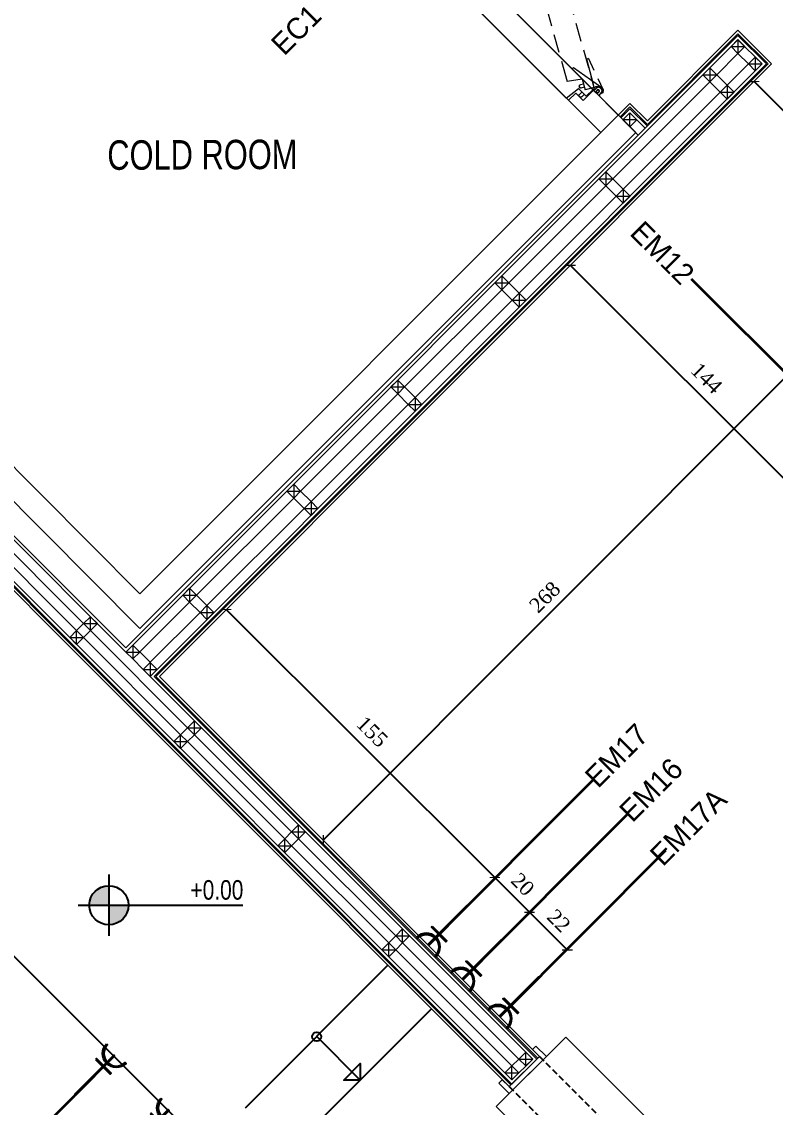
# Model space of a CAD drawing. Header units: millimetres. Extents: x 4459 to 18299, y -2909 to 3305.
# Drawn here: x 11244.9 to 11552.2, y 1532.2 to 1974.7 of the extents above; entities that cross this region are included whole.
import ezdxf
from ezdxf.enums import TextEntityAlignment as Align

# ---------------------------------------------------------------- set-up
doc = ezdxf.new("R2010")
doc.units = ezdxf.units.MM
doc.header["$LTSCALE"] = 5
doc.linetypes.add('DASHED', pattern=[0.75, 0.5, -0.25])
doc.layers.get('Defpoints').update_dxf_attribs({"lineweight": 9})
doc.layers.add('DY-49-Kot', color=7, linetype='Continuous')
doc.layers.add('ELEKTRİK', color=10, linetype='Continuous')
for name, color, linetype, lineweight in [('ELK', 1, 'Continuous', 35), ('no3_ahsap kesit on', 40, 'Continuous', 20), ('no3_alçıpan kesit', 210, 'Continuous', 20), ('no3_kutu profil gorunus', 8, 'Continuous', 18), ('no3_kutuprofil kesit', 74, 'Continuous', 18), ('no3_mermer gorunus on', 31, 'Continuous', 15), ('no3_paslanmaz gorunus on', 163, 'Continuous', 18), ('no3_paslanmaz kesit on', 153, 'Continuous', 20), ('no3_seramik ön', 123, 'Continuous', 18), ('no3_yazı tefriş', 152, 'Continuous', 15), ('no3_ölçü tefriş', 252, 'Continuous', 0)]:
    doc.layers.add(name, color=color, linetype=linetype, lineweight=lineweight)
doc.styles.add('M_1.1', font='stylu.ttf', dxfattribs={"width": 0.8, "height": 5})
doc.styles.add('ROMANSTW', font='georgia.ttf')
doc.styles.get("Standard").update_dxf_attribs({"font": 'arial.ttf'})
doc.styles.add('TAKSİM', font='GOTHIC.TTF', dxfattribs={"height": 20})
doc.dimstyles.new('M2', dxfattribs={"dimtxt": 6, "dimasz": 3, "dimexe": 1, "dimexo": 4, "dimgap": 3, "dimtad": 1, "dimdec": 0, "dimzin": 12, "dimdsep": 46, "dimtxsty": 'ROMANSTW', "dimblk": 'ARCHTICK', "dimcen": 0.09, "dimse1": 1, "dimse2": 1, "dimclrd": 251, "dimclre": 251, "dimclrt": 1, "dimadec": 0, "dimazin": 0, "dimtfac": 1, "dimtdec": 0, "dimtix": 1, "dimtmove": 0, "dimatfit": 3, "dimldrblk": 'ARCHTICK', "dimfxl": 1, "dimtolj": 1, "dimtzin": 0, "dimarcsym": 0})

# ---------------------------------------------------------------- blocks, each defined once
blk = doc.blocks.new('KAP SOGUK')
at = {"layer": 'no3_paslanmaz gorunus on', "lineweight": 9}
for points in [[(17409.2002608376, -6770.747422983819), (17410.55920943811, -6770.747422983819), (17410.55920943811, -6769.796089840956), (17404.78360876347, -6769.796089840955), (17404.78360876347, -6770.747422983821)], [(17319.3700257289, -6782.910496815879), (17305.03263413604, -6782.910496815881), (17305.03263413604, -6772.853862437105), (17323.65092118801, -6772.853862437107)], [(17324.94212972603, -6772.853862437107), (17324.19450062821, -6779.105302489455), (17319.70983200154, -6779.105302489454)], [(17323.65092118801, -6776.998793913655), (17323.65092118801, -6772.853862437107)], [(17402.47325789759, -6772.853862437107), (17324.94212972603, -6772.853862437107)], [(17402.47325789759, -6772.853862437107), (17403.22061050536, -6779.105302489454), (17411.64636831851, -6779.105302489455), (17411.6463683185, -6782.910496815879)], [(17411.91815803861, -6782.910496815881), (17422.38261524255, -6782.910496815881), (17422.38261524255, -6772.853862437105), (17403.76418994556, -6772.853862437109), (17403.76418994556, -6776.998793913657)], [(17406.21057391651, -6770.747422983821), (17404.78360876347, -6770.747422983821)], [(17406.55010369909, -6771.291002424019), (17406.55010369909, -6771.155107563965), (17406.55010369909, -6771.087160133942), (17406.48236363661, -6771.019212703919), (17406.48236363661, -6770.951265273896), (17406.41434708408, -6770.883317843867), (17406.34633053153, -6770.815370413842), (17406.278313979, -6770.815370413842), (17406.21057391651, -6770.747422983821)], [(17408.79243801244, -6771.291002424019), (17408.79243801243, -6772.78591500708), (17406.5501036991, -6772.78591500708), (17406.55010369909, -6771.291002424019)], [(17407.3654728594, -6772.78591500708), (17407.3654728594, -6782.366917375681), (17408.04508540467, -6782.095058533065)], [(17408.04508540467, -6772.785915007082), (17408.04508540467, -6782.366917375679)], [(17409.2002608376, -6770.747422983819), (17409.13224428507, -6770.815370413844), (17409.06422773253, -6770.815370413842), (17408.99648767005, -6770.815370413844), (17408.92847111751, -6770.883317843867), (17408.92847111751, -6770.951265273892), (17408.86045456497, -6771.019212703919), (17408.86045456497, -6771.087160133942), (17408.79243801243, -6771.223054993996), (17408.79243801244, -6771.291002424019)], [(17323.65092118801, -6776.998793913655), (17319.3700257289, -6776.998793913655)], [(17319.3700257289, -6782.910496815879), (17319.3700257289, -6776.998793913655)], [(17319.70983200154, -6779.105302489454), (17319.70983200154, -6782.910496815877), (17411.6463683185, -6782.910496815879)], [(17320.86500743448, -6777.678337336416), (17320.86500743448, -6777.610389906393), (17320.93302398701, -6777.474495046341), (17320.93302398701, -6777.406547616318), (17321.0007640495, -6777.338600186293), (17321.06878060204, -6777.270652756266), (17321.13679715457, -6777.202705326245), (17321.20481370711, -6777.134757896216), (17321.27283025965, -6777.134757896216), (17321.34057032214, -6777.134757896221)], [(17320.86500743448, -6777.678337336416), (17320.86500743447, -6779.03735505943)], [(17321.74839314731, -6777.134757896218), (17321.34057032214, -6777.134757896221)], [(17321.74839314731, -6777.134757896218), (17321.81640969985, -6777.134757896218), (17321.88414976233, -6777.134757896221), (17321.95216631488, -6777.202705326243), (17322.02018286741, -6777.27065275627), (17322.08819941995, -6777.338600186295), (17322.15593948243, -6777.406547616318), (17322.15593948243, -6777.474495046341), (17322.22395603497, -6777.610389906393), (17322.22395603497, -6777.678337336418)], [(17322.22395603497, -6779.03735505943), (17322.22395603497, -6777.678337336418)], [(17325.75749888633, -6782.910496815881), (17329.49453841519, -6777.882179626495)], [(17336.96917045301, -6782.095058533068), (17329.49453841519, -6777.882179626495)], [(17403.76418994556, -6776.998793913657), (17411.9181580386, -6776.998793913657)], [(17405.66671798626, -6777.13475789622), (17405.59897792377, -6777.134757896221), (17405.53096137123, -6777.134757896221), (17405.46294481869, -6777.202705326243), (17405.39492826616, -6777.270652756266), (17405.32718820367, -6777.338600186293), (17405.25917165113, -6777.406547616316), (17405.25917165113, -6777.474495046345), (17405.25917165113, -6777.610389906396), (17405.25917165113, -6777.67833733642)], [(17405.25917165113, -6779.037355059427), (17405.25917165113, -6777.67833733642)], [(17405.66671798626, -6777.13475789622), (17406.07454081143, -6777.134757896216)], [(17406.55010369909, -6777.678337336416), (17406.55010369909, -6777.610389906393), (17406.5501036991, -6777.474495046343), (17406.48236363661, -6777.406547616316), (17406.41434708408, -6777.338600186295), (17406.41434708407, -6777.270652756268), (17406.34633053153, -6777.202705326243), (17406.27831397899, -6777.134757896221), (17406.21057391651, -6777.134757896216), (17406.07454081143, -6777.134757896216)], [(17406.55010369909, -6777.678337336416), (17406.5501036991, -6779.037355059432)], [(17407.36547285939, -6777.202705326245), (17408.04508540467, -6776.862899053605)], [(17407.36547285939, -6779.988619079779), (17408.04508540467, -6777.202705326239)], [(17411.91815803861, -6782.910496815881), (17411.9181580386, -6776.998793913657)], [(17315.8367593676, -6783.657918546152), (17315.8367593676, -6783.657918546152)], [(17315.90449943009, -6783.114339105952), (17315.90449943009, -6783.114339105952)], [(17315.90449943009, -6783.114339105952), (17315.90449943009, -6783.114339105952)], [(17316.58411197536, -6785.152831129215), (17316.31232225526, -6782.910496815879), (17319.30200917636, -6782.910496815879)], [(17319.30200917636, -6782.910496815879), (17319.03021945626, -6785.152831129217), (17317.80730396084, -6785.628532261906), (17316.58411197536, -6785.152831129215)], [(17318.35088340104, -6783.86182995874), (17318.35088340104, -6783.725865976179), (17318.35088340104, -6783.589971116129), (17318.2828668485, -6783.454076256081), (17318.21485029596, -6783.318181396029), (17318.14711023348, -6783.250233966002), (17318.0110771284, -6783.182286535979), (17317.94306057586, -6783.114339105952), (17317.80730396084, -6783.114339105956), (17317.67127085576, -6783.114339105956), (17317.60325430322, -6783.182286535979), (17317.4674976882, -6783.250233966002), (17317.39948113567, -6783.318181396031), (17317.33146458312, -6783.454076256083), (17317.26372452064, -6783.589971116129), (17317.26372452064, -6783.725865976179), (17317.26372452064, -6783.86182995874), (17317.26372452064, -6783.997724818792), (17317.26372452064, -6784.133619678838), (17317.33146458312, -6784.269514538895), (17317.39948113566, -6784.405409398943), (17317.46749768821, -6784.473356828968), (17317.60325430322, -6784.541304258992), (17317.67127085576, -6784.609251689015), (17317.80730396084, -6784.609251689015), (17317.94306057586, -6784.609251689017), (17318.0110771284, -6784.541304258993), (17318.14711023347, -6784.473356828967), (17318.21485029596, -6784.405409398947), (17318.2828668485, -6784.26951453889), (17318.35088340104, -6784.133619678838), (17318.35088340104, -6783.997724818792), (17318.35088340104, -6783.86182995874)], [(17318.35088340104, -6783.86182995874), (17318.35088340104, -6783.725865976179), (17318.35088340104, -6783.589971116129), (17318.2828668485, -6783.454076256081), (17318.21485029596, -6783.318181396029), (17318.14711023348, -6783.250233966002), (17318.0110771284, -6783.182286535979), (17317.94306057586, -6783.114339105952), (17317.80730396084, -6783.114339105956), (17317.67127085576, -6783.114339105956), (17317.60325430322, -6783.182286535979), (17317.4674976882, -6783.250233966002), (17317.39948113567, -6783.318181396031), (17317.33146458312, -6783.454076256083), (17317.26372452064, -6783.589971116129), (17317.26372452064, -6783.725865976179), (17317.26372452064, -6783.86182995874), (17317.26372452064, -6783.997724818792), (17317.26372452064, -6784.133619678838), (17317.33146458312, -6784.269514538895), (17317.39948113566, -6784.405409398943), (17317.46749768821, -6784.473356828968), (17317.60325430322, -6784.541304258992), (17317.67127085576, -6784.609251689015), (17317.80730396084, -6784.609251689015), (17317.94306057586, -6784.609251689017), (17318.0110771284, -6784.541304258993), (17318.14711023347, -6784.473356828967), (17318.21485029596, -6784.405409398947), (17318.2828668485, -6784.26951453889), (17318.35088340104, -6784.133619678838), (17318.35088340104, -6783.997724818792), (17318.35088340104, -6783.86182995874)], [(17317.80730396084, -6784.473356828967), (17318.21485029597, -6784.20156710887), (17318.21485029596, -6783.589971116133), (17317.80730396084, -6783.250233966002), (17317.39948113566, -6783.589971116131), (17317.39948113566, -6784.201567108867)], [(17317.80730396084, -6783.250233966002), (17317.39948113566, -6783.589971116131)], [(17317.39948113566, -6783.589971116131), (17317.39948113566, -6784.201567108867)], [(17318.21485029596, -6783.589971116133), (17317.80730396084, -6783.250233966002)], [(17331.66913266604, -6783.657918546152), (17317.80730396084, -6786.172111702102)], [(17318.21485029597, -6784.20156710887), (17318.21485029596, -6783.589971116133)], [(17319.70983200154, -6784.677199119042), (17319.70983200154, -6782.910496815877)], [(17319.91360516911, -6783.929777388768), (17321.81640969985, -6780.668162502545)], [(17321.0007640495, -6782.910496815879), (17331.66913266604, -6782.910496815879), (17331.66913266604, -6783.657918546152)], [(17325.75749888633, -6782.910496815881), (17321.81640969985, -6780.668162502545)], [(17323.58290463547, -6780.056566509806), (17322.90356858025, -6781.279689372766)], [(17323.58290463547, -6780.056566509806), (17323.58290463547, -6779.988619079781), (17323.65092118801, -6779.920671649754), (17323.78695429309, -6779.852724219727), (17323.85469435557, -6779.784776789698), (17323.92271090811, -6779.784776789702), (17323.99072746066, -6779.716829359681), (17324.12648407567, -6779.716829359681), (17324.19450062821, -6779.716829359681), (17324.26251718075, -6779.784776789704)], [(17323.99072746065, -6781.891216242992), (17324.67034000593, -6780.736109932566)], [(17324.60232345339, -6779.988619079781), (17324.26251718075, -6779.784776789704)], [(17324.60232345339, -6779.988619079781), (17324.67034000593, -6780.056566509804), (17324.73808006841, -6780.124513939829), (17324.73808006841, -6780.192461369857), (17324.80609662095, -6780.260408799881), (17324.80609662095, -6780.328356229909), (17324.80609662095, -6780.46432021247), (17324.80609662095, -6780.532267642493), (17324.73808006841, -6780.668162502541), (17324.67034000593, -6780.736109932566)], [(17385.34967606115, -6783.182286535979), (17387.59201037449, -6783.182286535979)], [(17385.34967606115, -6783.182286535979), (17385.96127205389, -6786.919533432378)], [(17387.59201037449, -6783.182286535979), (17388.0678497522, -6785.900321982002), (17388.13558981469, -6786.104164272077), (17388.20360636722, -6786.240059132126), (17388.27162291975, -6786.375953992181), (17388.40737953478, -6786.511848852228), (17388.54341263986, -6786.579796282251), (17388.67916925489, -6786.647743712278), (17388.81520235996, -6786.715691142303)], [(17406.34633053153, -6783.182286535975), (17401.52185563222, -6783.182286535981), (17400.57045336685, -6786.104164272081), (17400.50271330436, -6786.240059132127), (17400.43469675182, -6786.375953992178), (17400.29866364675, -6786.511848852228), (17400.16290703172, -6786.579796282254), (17400.02687392665, -6786.647743712278), (17399.89111731162, -6786.715691142303)], [(17405.93850770636, -6783.861829958743), (17405.93850770636, -6783.386128826056)], [(17406.34633053153, -6783.386128826054), (17405.93850770636, -6783.386128826056)], [(17406.34633053153, -6783.182286535975), (17406.34633053153, -6783.589971116124), (17411.64636831851, -6783.589971116129)], [(17406.34633053153, -6783.386128826054), (17409.33601745263, -6783.386128826054), (17409.33601745263, -6783.589971116129)], [(17411.64636831851, -6783.589971116129), (17410.89901571075, -6786.579796282254), (17406.34633053153, -6787.667024285165)], [(17407.09368313929, -6782.502812235729), (17407.22971624437, -6782.366917375681), (17408.18111850975, -6782.366917375679), (17408.31687512477, -6782.502812235729)], [(17407.0936831393, -6783.386128826056), (17407.09368313929, -6782.502812235729)], [(17407.36547285939, -6780.260408799882), (17408.04508540467, -6779.988619079782)], [(17407.36547285939, -6780.60021507252), (17408.04508540468, -6780.260408799879)], [(17407.3654728594, -6780.872004792616), (17408.04508540468, -6780.60021507252)], [(17407.3654728594, -6781.211741942741), (17408.04508540467, -6780.87200479262)], [(17407.36547285939, -6781.483531662843), (17408.04508540467, -6781.211741942743)], [(17407.3654728594, -6781.755321382945), (17408.04508540468, -6781.48353166284)], [(17407.36547285939, -6782.09505853307), (17408.04508540468, -6781.755321382943)], [(17408.31687512477, -6783.386128826054), (17408.31687512477, -6782.502812235729)], [(17408.72469794995, -6783.114339105952), (17408.72469794994, -6783.046391675931), (17408.79243801244, -6782.978444245902), (17408.79243801243, -6782.910496815879), (17408.86045456497, -6782.910496815879), (17408.99648767004, -6782.910496815879), (17409.06422773253, -6782.910496815881), (17409.06422773253, -6782.978444245906), (17409.13224428507, -6783.046391675929), (17409.13224428507, -6783.114339105952)], [(17408.72469794994, -6783.386128826054), (17408.72469794995, -6783.114339105952)], [(17409.13224428507, -6783.386128826056), (17409.13224428507, -6783.114339105952)], [(17409.33601745263, -6783.589971116129), (17409.33601745263, -6783.86182995874)], [(17410.49119288557, -6787.734971715188), (17410.62722599065, -6782.638707095779)], [(17315.8367593676, -6784.13361967884), (17315.8367593676, -6784.13361967884)], [(17315.8367593676, -6785.016936269169), (17315.8367593676, -6785.016936269169)], [(17315.8367593676, -6785.016936269169), (17315.8367593676, -6785.016936269169)], [(17315.90449943009, -6784.813093979094), (17316.1085490877, -6784.337461968917)], [(17316.6521285279, -6785.832374551977), (17315.90449943009, -6784.813093979094)], [(17315.97251598263, -6784.677199119044), (17315.97251598263, -6784.677199119044)], [(17315.97251598263, -6784.677199119044), (17315.97251598263, -6784.677199119044)], [(17316.923918248, -6785.424620849315), (17316.1085490877, -6784.337461968917)], [(17316.58411197536, -6785.628532261902), (17316.58411197536, -6785.152831129215)], [(17316.58411197536, -6785.492568279342), (17316.58411197536, -6785.492568279342)], [(17317.80730396084, -6786.172111702102), (17317.80730396084, -6786.172111702102), (17316.58411197536, -6785.628532261902)], [(17316.6521285279, -6785.832374551977), (17316.6521285279, -6785.832374551977)], [(17316.6521285279, -6785.832374551977), (17316.6521285279, -6785.832374551977)], [(17321.54461997975, -6787.599076855144), (17316.6521285279, -6785.832374551977)], [(17316.6521285279, -6785.832374551977), (17316.6521285279, -6785.832374551977)], [(17316.6521285279, -6785.832374551977), (17316.6521285279, -6785.832374551977)], [(17318.21485029596, -6785.560584831879), (17316.923918248, -6785.424620849315)], [(17317.39948113566, -6784.201567108867), (17317.80730396084, -6784.473356828967)], [(17317.39948113566, -6784.201567108867), (17317.80730396084, -6784.473356828967)], [(17317.80730396084, -6784.473356828967), (17318.21485029597, -6784.20156710887)], [(17317.80730396084, -6786.172111702102), (17317.80730396084, -6786.172111702102)], [(17318.21485029596, -6785.560584831879), (17318.48664001606, -6785.696479691931), (17318.55465656861, -6785.764427121952), (17318.69068967368, -6785.764427121952), (17318.75842973616, -6785.696479691935), (17318.8264462887, -6785.696479691935), (17318.89446284124, -6785.628532261904), (17318.96247939378, -6785.560584831879), (17319.03021945626, -6785.492568279346)], [(17319.03021945626, -6785.492568279346), (17319.91360516911, -6783.929777388768)], [(17319.03021945626, -6785.152831129217), (17319.30200917636, -6785.15283112922)], [(17319.91360516911, -6783.929777388768), (17323.85469435557, -6786.172111702102)], [(17321.06878060204, -6784.609251689017), (17330.31018406554, -6789.97730602853)], [(17327.18446403936, -6788.006761435292), (17333.70769381181, -6791.676060901664)], [(17346.8218934192, -6787.599076855142), (17340.29866364675, -6783.929777388767)], [(17385.96127205389, -6786.919533432378), (17386.02928860642, -6787.055428292429), (17386.09730515897, -6787.259339705017), (17386.16504522145, -6787.395234565065), (17386.30107832652, -6787.531129425115), (17386.43683494155, -6787.599076855144), (17386.57286804662, -6787.667024285167), (17386.70862466165, -6787.667024285169)], [(17386.70862466165, -6787.667024285169), (17406.34633053153, -6787.667024285165)], [(17388.81520235996, -6786.715691142303), (17399.89111731162, -6786.715691142303)], [(17405.93850770636, -6783.861829958743), (17406.8218934192, -6783.861829958743)], [(17406.5501036991, -6786.375953992178), (17406.55010369909, -6785.900321982001), (17407.16169969183, -6785.900321982001)], [(17406.5501036991, -6786.375953992178), (17408.79243801243, -6786.375953992178)], [(17407.16169969183, -6784.40540939894), (17407.16169969183, -6784.269514538893), (17407.16169969183, -6784.201567108867), (17407.09368313929, -6784.13361967884), (17407.02594307681, -6783.997724818793), (17406.95792652427, -6783.929777388768), (17406.88990997174, -6783.861829958743), (17406.8218934192, -6783.861829958743)], [(17407.16169969183, -6785.900321982001), (17407.16169969183, -6784.40540939894)], [(17408.24885857223, -6784.40540939894), (17408.24885857223, -6784.269514538892), (17408.24885857223, -6784.201567108867), (17408.24885857223, -6784.133619678843), (17408.31687512477, -6783.997724818792), (17408.38489167731, -6783.997724818792), (17408.45290822985, -6783.929777388768), (17408.52064829233, -6783.86182995874), (17408.58866484487, -6783.861829958742), (17409.33601745263, -6783.86182995874)], [(17408.24885857223, -6785.900321981999), (17408.24885857223, -6784.40540939894)], [(17408.24885857223, -6785.900321981999), (17408.79243801243, -6785.900321982006)], [(17408.79243801243, -6786.375953992178), (17408.79243801243, -6785.900321982006)], [(17411.03477232577, -6785.084883699192), (17411.03477232577, -6785.016936269167), (17411.03477232577, -6784.881041409113), (17410.96703226328, -6784.813093979094), (17410.89901571074, -6784.745146549069), (17410.89901571075, -6784.67719911904), (17410.83099915821, -6784.609251689015), (17410.76298260567, -6784.609251689013), (17410.62722599064, -6784.609251689015), (17410.55920943811, -6784.609251689015), (17410.49119288557, -6784.609251689015), (17410.42345282309, -6784.677199119044), (17410.42345282308, -6784.745146549069), (17410.35543627054, -6784.81309397909), (17410.28741971801, -6784.881041409117), (17410.28741971801, -6785.01693626917), (17410.28741971801, -6785.08488369919), (17410.287419718, -6785.220778559245), (17410.28741971801, -6785.288725989267), (17410.35543627055, -6785.35667341929), (17410.42345282308, -6785.42462084932), (17410.42345282308, -6785.492568279342), (17410.49119288557, -6785.560584831883), (17410.55920943811, -6785.560584831883), (17410.62722599065, -6785.628532261902), (17410.76298260567, -6785.560584831883), (17410.83099915821, -6785.560584831883), (17410.89901571074, -6785.492568279342), (17410.89901571074, -6785.424620849319), (17410.96703226328, -6785.356673419288), (17411.03477232577, -6785.288725989267), (17411.03477232577, -6785.22077855924), (17411.03477232577, -6785.084883699192)], [(17329.90236124037, -6790.656849451292), (17325.07788634105, -6788.890078025615)], [(17329.90236124037, -6790.656849451292), (17330.31018406554, -6789.97730602853)], [(17356.67461638538, -6793.103026054703), (17350.08364655044, -6789.433726588328)], [(17409.33601745263, -6798.946712404388), (17409.40403400517, -6798.471080394213), (17410.08364655045, -6793.23892091475), (17410.21940316547, -6791.540166041616)], [(17336.96917045301, -6793.510710634851), (17343.56041677799, -6797.180010101227)], [(17366.52761584161, -6798.539027824238), (17359.93636951663, -6794.937675787887)], [(17346.82189341919, -6799.014659834416), (17353.34512319164, -6802.684028423299)], [(17376.31232225526, -6804.042977023802), (17369.78909248282, -6800.373677557427)], [(17356.6068763229, -6804.518678156488), (17363.19784615783, -6808.187977622862)], [(17386.16504522145, -6809.546995345874), (17379.57407538652, -6805.877626756988)], [(17406.95792652428, -6809.954679926024), (17407.29773279691, -6808.935399353137), (17408.45290822984, -6803.703239873674), (17408.65668139741, -6802.6840284233)], [(17366.45959928908, -6810.022627356047), (17372.98282906153, -6813.691926822423)], [(17396.96917045301, -6815.594523985634), (17389.4267983527, -6811.381645079064)], [(17403.42438367292, -6820.62284117502), (17404.10399621819, -6819.059981161936), (17405.80275109133, -6814.031663972546), (17405.93850770636, -6813.556031962373)], [(17376.99193480054, -6815.934261135759), (17375.63298620004, -6819.467665742082)], [(17376.24430570273, -6815.594523985634), (17382.83555202771, -6819.263823452007)], [(17376.99193480054, -6815.934261135759), (17378.89446284124, -6817.021489138671)], [(17378.89446284124, -6817.021489138671), (17377.94306057587, -6819.603629724648)], [(17394.52306297211, -6821.302384597784), (17396.96917045301, -6815.594523985634)], [(17375.63298620004, -6819.467665742082), (17375.5649696475, -6819.671577154671), (17375.5649696475, -6819.807472014721), (17375.5649696475, -6820.011314304797), (17375.63298620005, -6820.147209164848), (17375.70072626253, -6820.283104024897), (17375.76874281506, -6820.418998884947), (17375.90477592014, -6820.48694631497)], [(17375.90477592014, -6820.48694631497), (17382.76753547517, -6824.495982931472)], [(17377.94306057587, -6819.603629724648), (17377.87532051337, -6819.807472014721), (17377.87532051337, -6820.011314304797), (17377.87532051337, -6820.147209164843), (17377.94306057586, -6820.35105145492), (17377.94306057586, -6820.486946314972), (17378.07909368094, -6820.62284117502), (17378.21485029596, -6820.690788605049)], [(17378.21485029596, -6820.690788605049), (17387.7960600321, -6826.19473780461)], [(17386.09730515897, -6821.098473185197), (17392.62053493141, -6824.767841774084)], [(17394.52306297211, -6821.302384597784), (17401.79364535232, -6825.515263504356)], [(17396.22181784525, -6822.321596048158), (17396.90115390047, -6821.098473185193)], [(17397.58076644574, -6820.826683465099), (17397.51274989321, -6820.758736035072), (17397.44473334068, -6820.75873603507), (17397.37699327818, -6820.758736035074), (17397.24096017311, -6820.826683465097), (17397.17294362057, -6820.826683465097), (17397.10520355809, -6820.89463089512), (17397.03718700555, -6820.962578325145), (17396.96917045301, -6821.03052575517), (17396.90115390047, -6821.098473185193)], [(17398.05632933341, -6821.778016607957), (17397.37699327818, -6822.933192040895)], [(17397.58076644574, -6820.826683465099), (17397.98858927092, -6821.030525755168)], [(17398.05632933341, -6821.778016607957), (17398.12434588595, -6821.710069177931), (17398.12434588594, -6821.574174317882), (17398.12434588594, -6821.506226887859), (17398.12434588595, -6821.370332027809), (17398.12434588594, -6821.302384597784), (17398.12434588594, -6821.234437167761), (17398.05632933341, -6821.16642061522), (17398.05632933341, -6821.098473185195), (17397.98858927092, -6821.030525755168)], [(17386.02928860643, -6826.330701787172), (17392.89232465151, -6830.339738403669)], [(17387.7960600321, -6826.19473780461), (17387.93181664712, -6826.262685234633), (17388.0678497522, -6826.33070178717), (17388.20360636722, -6826.262685234635), (17388.40737953479, -6826.262685234635), (17388.54341263986, -6826.126790374585), (17388.67916925488, -6826.058842944562)], [(17390.92178005827, -6824.020350921297), (17388.67916925488, -6826.058842944562)], [(17390.92178005827, -6824.020350921297), (17395.13465896485, -6826.46659664722)], [(17394.45504641957, -6826.806333797344), (17394.72683613967, -6826.398649217201)], [(17394.45504641957, -6826.806333797344), (17395.13465896485, -6827.28196580752)], [(17394.52306297211, -6829.184562970733), (17395.27041557987, -6827.893492677744)], [(17395.06664241231, -6826.60249150727), (17394.72683613967, -6826.398649217201)], [(17394.93060930723, -6826.806333797344), (17395.13465896485, -6826.46659664722)], [(17394.93060930723, -6826.806333797344), (17399.48329448644, -6829.388405260805)], [(17395.06664241231, -6826.60249150727), (17397.64878299829, -6828.097404090335)], [(17395.27041557987, -6827.893492677744), (17395.27041557987, -6827.757597817694), (17395.33843213241, -6827.689650387672), (17395.33843213241, -6827.621702957644), (17395.33843213241, -6827.485808097594), (17395.33843213242, -6827.417860667572), (17395.27041557987, -6827.349913237545), (17395.20239902733, -6827.281965807522), (17395.13465896485, -6827.28196580752)], [(17395.67823840505, -6826.942228657395), (17396.08578474017, -6826.262685234635)], [(17395.88201157262, -6826.602491507268), (17399.89111731162, -6828.776878390585)], [(17396.28983439779, -6826.126790374583), (17396.08578474017, -6826.262685234635)], [(17396.28983439779, -6826.126790374583), (17397.10520355809, -6826.670438937294)], [(17396.42559101282, -6826.262685234635), (17397.17294362057, -6826.330701787174)], [(17396.69738073291, -6827.553755527619), (17397.17294362057, -6826.806333797344)], [(17397.10520355809, -6826.670438937294), (17397.17294362057, -6826.806333797344)], [(17397.10520355808, -6827.825545247722), (17397.24096017311, -6827.553755527621)], [(17397.51274989321, -6827.417860667572), (17397.44473334067, -6827.417860667572), (17397.37699327818, -6827.41786066757), (17397.30897672565, -6827.485808097594), (17397.24096017311, -6827.553755527621)], [(17397.44473334067, -6827.961440107769), (17397.58076644575, -6827.689650387667)], [(17397.51274989321, -6827.417860667572), (17397.58076644575, -6827.485808097597)], [(17397.58076644575, -6827.689650387667), (17397.58076644574, -6827.621702957642), (17397.64878299829, -6827.621702957647), (17397.58076644574, -6827.553755527619), (17397.58076644575, -6827.485808097597)], [(17399.89111731162, -6828.776878390585), (17401.99741851988, -6824.088298351322)], [(17399.89111731162, -6828.776878390585), (17401.79364535232, -6825.515263504356)], [(17397.37699327819, -6831.630808696662), (17392.89232465151, -6830.339738403669)], [(17393.70769381181, -6829.320457830781), (17393.97948353191, -6828.844825820604)], [(17393.70769381181, -6829.320457830781), (17395.67823840505, -6830.407685833694)], [(17393.97948353191, -6828.844825820604), (17394.52306297211, -6829.184562970733)], [(17395.40644868495, -6829.728211533446), (17396.15380129271, -6828.369193810431)], [(17395.40644868495, -6829.728211533446), (17395.95002812515, -6830.000001253547)], [(17395.67823840505, -6830.407685833694), (17395.95002812515, -6830.000001253547)], [(17396.69738073291, -6828.165351520358), (17396.62936418037, -6828.097404090331), (17396.56162411789, -6828.097404090331), (17396.49360756535, -6828.097404090331), (17396.42559101281, -6828.165351520354), (17396.35757446027, -6828.165351520358), (17396.28983439779, -6828.233298950387), (17396.22181784525, -6828.301246380408), (17396.15380129271, -6828.369193810431)], [(17396.69738073291, -6828.165351520358), (17397.37699327819, -6828.505088670483)], [(17397.51274989321, -6828.233298950381), (17397.37699327819, -6828.505088670483)], [(17399.48329448644, -6829.388405260805), (17397.37699327819, -6831.630808696662)], [(17397.51274989321, -6828.233298950381), (17397.64878299829, -6828.097404090335)], [(17398.26037899102, -6830.407685833692), (17398.26037899102, -6830.339738403669), (17398.32811905351, -6830.271790973646), (17398.32811905351, -6830.135896113592), (17398.32811905351, -6830.067948683571), (17398.32811905351, -6830.000001253549), (17398.26037899102, -6829.932053823521), (17398.19236243849, -6829.864106393492), (17398.19236243849, -6829.796158963472), (17398.12434588594, -6829.796158963467), (17397.98858927092, -6829.728211533444), (17397.92057271839, -6829.796158963472), (17397.85255616585, -6829.796158963472), (17397.78453961331, -6829.864106393494), (17397.71679955082, -6829.86410639349), (17397.64878299829, -6829.932053823519), (17397.58076644574, -6830.067948683569), (17397.51274989321, -6830.135896113592), (17397.51274989321, -6830.203843543617), (17397.51274989321, -6830.339738403667), (17397.51274989321, -6830.40768583369), (17397.51274989321, -6830.475633263719), (17397.58076644574, -6830.543580693742), (17397.58076644575, -6830.611528123769), (17397.64878299829, -6830.679475553796), (17397.71679955082, -6830.679475553796), (17397.78453961331, -6830.679475553794), (17397.85255616584, -6830.679475553794), (17397.98858927092, -6830.679475553796), (17398.05632933341, -6830.611528123771), (17398.12434588594, -6830.543580693746), (17398.19236243849, -6830.475633263719), (17398.26037899102, -6830.407685833692)]]:
    blk.add_lwpolyline(points, dxfattribs=at)
blk.add_open_spline([(17319.28873765391, -6785.076036017565), (17319.49472274189, -6785.033871284786), (17319.64264491916, -6784.852286443816), (17319.641815449, -6784.641946637545)], degree=3, dxfattribs=at)
blk = doc.blocks.new('plan3')
at = {"color": 252, "linetype": 'DASHED'}
for p, q in [((26778.99252464443, -6858.651355415057), (26864.03575330372, -6943.694584074343)), ((26766.68886665181, -6870.955013407707), (26851.73209531107, -6955.998242066971))]:
    blk.add_line(p, q, dxfattribs=at)
at = {"layer": 'no3_ahsap kesit on'}
blk.add_lwpolyline([(26776.16409751972, -6855.82292829033), (26777.57831108198, -6854.408714728064), (26781.82095176911, -6858.651355415186), (26766.68886665182, -6873.783440532461), (26762.4462259647, -6869.540799845347), (26763.86043952707, -6868.126586282973), (26766.68886665182, -6870.955013407714), (26778.99252464437, -6858.651355415182), (26776.16409751961, -6855.822928290445)], dxfattribs=at)
at = {"layer": 'no3_alçıpan kesit'}
for p, q in [((26859.94699523727, -6442.486532638599), (26610.32668837767, -6692.106839491826)), ((26871.54354644727, -6454.083083848514), (26859.94699523727, -6442.486532638599)), ((26859.94699523728, -6444.183588913425), (26610.32668837765, -6693.80389576665)), ((26869.84649017243, -6454.083083848527), (26859.94699523728, -6444.183588913425)), ((26620.22618331586, -6703.703390704879), (26869.84649017243, -6454.083083848527)), ((26621.92323959073, -6703.703390704879), (26871.54354644727, -6454.083083848514)), ((26610.32668837765, -6693.80389576665), (26511.44143850118, -6594.91864589019)), ((26610.32668837767, -6692.106839491826), (26512.28996663859, -6594.07011775275)), ((26505.7846598592, -6606.232429996695), (26767.7495268236, -6868.197296961102)), ((26776.23480819803, -6859.712015587034), (26620.22618331586, -6703.703390704879)), ((26777.93186447268, -6859.712015586847), (26621.92323959073, -6703.703390704879)), ((26767.7495268236, -6869.894353235934), (26777.93186447268, -6859.712015586847)), ((26767.74952682348, -6868.197296961216), (26776.23480819782, -6859.712015586843))]:
    blk.add_line(p, q, dxfattribs=at)
for points in [[(26074.78316229019, -6197.858312812134), (25972.62358611937, -6300.017888982946), (26090.87332884026, -6418.265227903994), (26153.37366292566, -6355.763643979937), (26352.8486827197, -6555.238663776043), (26288.98564692088, -6619.101699574199), (26391.79904673582, -6721.915099391865), (26505.7846598592, -6607.929486271547), (26767.74952682358, -6869.894353235941)], [(26812.20402327386, -6476.000594755922), (26815.88097853375, -6472.32363949594), (26822.99543345624, -6479.438094418607)], [(26813.0525514113, -6476.849122893344), (26815.88097853375, -6474.020695770812)], [(26815.88097853375, -6474.020695770812), (26822.14690531881, -6480.286622556021)]]:
    blk.add_lwpolyline(points, dxfattribs=at)
at = {"layer": 'no3_kutu profil gorunus'}
blk.add_line((26815.88097853486, -6479.677550016979), (26819.31847819631, -6483.115049678512), dxfattribs=at)
for points in [[(26864.20099625474, -6454.071723521249), (26859.95835556685, -6449.829082833368), (26851.3087138442, -6458.478724556002), (26855.55135453204, -6462.721365243884), (26864.20099625474, -6454.071723521249)], [(26852.72292740732, -6465.549792368614), (26848.48028671946, -6461.307151680747), (26808.88230697299, -6500.905131427176), (26813.12494766085, -6505.147772115075), (26852.72292740732, -6465.549792368614)], [(26810.29652053613, -6507.976199239818), (26806.05387984824, -6503.733558551943), (26766.45590010181, -6543.331538298387), (26770.69854078966, -6547.574178986266), (26810.29652053613, -6507.976199239818)], [(26767.87011366494, -6550.402606111036), (26763.62747297707, -6546.159965423149), (26724.02949323062, -6585.757945169578), (26728.27213391848, -6590.00058585747), (26767.87011366494, -6550.402606111036)], [(26725.44370679376, -6592.829012982218), (26721.20106610588, -6588.586372294343), (26681.60308635943, -6628.184352040767), (26685.8457270473, -6632.42699272865), (26725.44370679376, -6592.829012982218)], [(26683.01729992257, -6635.255419853411), (26678.77465923468, -6631.012779165534), (26639.17667948824, -6670.610758911966), (26643.41932017611, -6674.853399599868), (26683.01729992257, -6635.255419853411)], [(26640.59089305139, -6677.681826724627), (26636.3482523635, -6673.439186036727), (26616.07739003292, -6693.710048360861), (26620.3200307208, -6697.952689048756), (26640.59089305139, -6677.681826724627)]]:
    blk.add_lwpolyline(points, dxfattribs=at)
at = {"layer": 'no3_kutuprofil kesit'}
for points in [[(26859.95835556684, -6444.17222858387), (26857.1299284421, -6447.00065570862), (26859.95835556685, -6449.829082833368), (26862.78678269159, -6447.000655708598), (26859.95835556684, -6444.17222858387), (26859.95835556685, -6449.829082833368), (26857.1299284421, -6447.00065570862), (26862.78678269159, -6447.000655708598)], [(26867.02942337948, -6451.243296396508), (26864.20099625474, -6454.071723521249), (26867.02942337948, -6456.900150645999), (26869.8578505042, -6454.071723521241), (26867.02942337948, -6451.243296396508), (26867.02942337948, -6456.900150645999), (26864.20099625474, -6454.071723521249), (26869.8578505042, -6454.071723521241)], [(26848.48028671944, -6455.650297431257), (26845.65185959469, -6458.478724555987), (26848.48028671946, -6461.307151680747), (26851.3087138442, -6458.478724556002), (26848.48028671944, -6455.650297431257), (26848.48028671946, -6461.307151680747), (26845.65185959469, -6458.478724555987), (26851.3087138442, -6458.478724556002)], [(26855.55135453204, -6462.721365243884), (26852.72292740732, -6465.549792368614), (26855.55135453206, -6468.378219493374), (26858.37978165682, -6465.54979236864), (26855.55135453204, -6462.721365243884), (26855.55135453206, -6468.378219493374), (26852.72292740732, -6465.549792368614), (26858.37978165682, -6465.54979236864)], [(26818.70940565962, -6476.849122892207), (26815.88097853486, -6479.677550016979), (26813.05255141012, -6476.849122892207), (26815.88097853486, -6474.020695767465), (26818.70940565962, -6476.849122892207), (26813.05255141012, -6476.849122892207), (26815.88097853486, -6479.677550016979), (26815.88097853486, -6474.020695767465)], [(26806.05387984823, -6498.076704302444), (26803.22545272351, -6500.905131427202), (26806.05387984824, -6503.733558551943), (26808.88230697301, -6500.905131427187), (26806.05387984823, -6498.076704302444), (26806.05387984824, -6503.733558551943), (26803.22545272351, -6500.905131427202), (26808.88230697301, -6500.905131427187)], [(26813.12494766088, -6505.147772115073), (26810.29652053613, -6507.976199239818), (26813.12494766087, -6510.804626364565), (26815.95337478563, -6507.976199239813), (26813.12494766088, -6505.147772115073), (26813.12494766087, -6510.804626364565), (26810.29652053613, -6507.976199239818), (26815.95337478563, -6507.976199239813)], [(26763.62747297707, -6540.503111173641), (26760.79904585232, -6543.331538298387), (26763.62747297707, -6546.159965423149), (26766.45590010181, -6543.331538298387), (26763.62747297707, -6540.503111173641), (26763.62747297707, -6546.159965423149), (26760.79904585232, -6543.331538298387), (26766.45590010181, -6543.331538298387)], [(26770.69854078969, -6547.574178986288), (26767.87011366494, -6550.402606111036), (26770.69854078966, -6553.231033235759), (26773.52696791444, -6550.402606111014), (26770.69854078969, -6547.574178986288), (26770.69854078966, -6553.231033235759), (26767.87011366494, -6550.402606111036), (26773.52696791444, -6550.402606111014)], [(26721.20106610588, -6582.929518044855), (26718.37263898114, -6585.757945169578), (26721.20106610588, -6588.586372294343), (26724.02949323062, -6585.757945169578), (26721.20106610588, -6582.929518044855), (26721.20106610588, -6588.586372294343), (26718.37263898114, -6585.757945169578), (26724.02949323062, -6585.757945169578)], [(26728.27213391852, -6590.000585857475), (26725.44370679376, -6592.829012982218), (26728.27213391849, -6595.657440106974), (26731.10056104324, -6592.829012982205), (26728.27213391852, -6590.000585857475), (26728.27213391849, -6595.657440106974), (26725.44370679376, -6592.829012982218), (26731.10056104324, -6592.829012982205)], [(26678.77465923468, -6625.355924916043), (26675.94623210994, -6628.184352040811), (26678.77465923468, -6631.012779165534), (26681.60308635944, -6628.184352040789), (26678.77465923468, -6625.355924916043), (26678.77465923468, -6631.012779165534), (26675.94623210994, -6628.184352040811), (26681.60308635944, -6628.184352040789)], [(26685.8457270473, -6632.426992728671), (26683.01729992257, -6635.255419853411), (26685.8457270473, -6638.083846978167), (26688.67415417204, -6635.255419853414), (26685.8457270473, -6632.426992728671), (26685.8457270473, -6638.083846978167), (26683.01729992257, -6635.255419853411), (26688.67415417204, -6635.255419853414)], [(26636.34825236349, -6667.782331787224), (26633.51982523875, -6670.610758912002), (26636.3482523635, -6673.439186036727), (26639.17667948823, -6670.610758911989), (26636.34825236349, -6667.782331787224), (26636.3482523635, -6673.439186036727), (26633.51982523875, -6670.610758912002), (26639.17667948823, -6670.610758911989)], [(26643.41932017611, -6674.853399599868), (26640.59089305139, -6677.681826724627), (26643.41932017612, -6680.510253849359), (26646.24774730086, -6677.681826724616), (26643.41932017611, -6674.853399599868), (26643.41932017612, -6680.510253849359), (26640.59089305139, -6677.681826724627), (26646.24774730086, -6677.681826724616)], [(26593.09415187066, -6682.228213509248), (26595.92257899541, -6685.056640634002), (26598.75100612016, -6682.228213509259), (26595.92257899541, -6679.399786384511), (26593.09415187066, -6682.228213509248), (26598.75100612016, -6682.228213509259), (26595.92257899541, -6685.056640634002), (26595.92257899541, -6679.399786384511)], [(26587.43729762107, -6687.885067758871), (26590.26572474581, -6690.713494883612), (26593.09415187055, -6687.885067758867), (26590.2657247458, -6685.056640634111), (26587.43729762107, -6687.885067758871), (26593.09415187055, -6687.885067758867), (26590.26572474581, -6690.713494883612), (26590.2657247458, -6685.056640634111)], [(26613.15511550239, -6690.975468641898), (26610.32668837765, -6693.80389576665), (26613.15511550238, -6696.632322891393), (26615.98354262714, -6693.803895766672), (26613.15511550239, -6690.975468641898), (26613.15511550238, -6696.632322891393), (26610.32668837765, -6693.80389576665), (26615.98354262714, -6693.803895766672)], [(26620.22618331502, -6698.046536454545), (26617.39775619027, -6700.874963579292), (26620.22618331501, -6703.703390704022), (26623.05461043977, -6700.874963579297), (26620.22618331502, -6698.046536454545), (26620.22618331501, -6703.703390704022), (26617.39775619027, -6700.874963579292), (26623.05461043977, -6700.874963579297)], [(26635.52055874188, -6724.654620380436), (26638.34898586661, -6727.483047505177), (26641.17741299136, -6724.654620380416), (26638.34898586661, -6721.826193255667), (26635.52055874188, -6724.654620380436), (26641.17741299136, -6724.654620380416), (26638.34898586661, -6727.483047505177), (26638.34898586661, -6721.826193255667)], [(26629.86370449225, -6730.311474630036), (26632.69213161701, -6733.139901754779), (26635.52055874173, -6730.311474630049), (26632.69213161699, -6727.48304750529), (26629.86370449225, -6730.311474630036), (26635.52055874173, -6730.311474630049), (26632.69213161701, -6733.139901754779), (26632.69213161699, -6727.48304750529)], [(26677.94696561306, -6767.081027251617), (26680.77539273782, -6769.909454376373), (26683.60381986256, -6767.081027251625), (26680.77539273782, -6764.252600126863), (26677.94696561306, -6767.081027251617), (26683.60381986256, -6767.081027251625), (26680.77539273782, -6769.909454376373), (26680.77539273782, -6764.252600126863)], [(26672.29011136344, -6772.737881501227), (26675.1185384882, -6775.566308625974), (26677.94696561295, -6772.737881501243), (26675.11853848819, -6769.90945437648), (26672.29011136344, -6772.737881501227), (26677.94696561295, -6772.737881501243), (26675.1185384882, -6775.566308625974), (26675.11853848819, -6769.90945437648)], [(26720.37337248426, -6809.507434122794), (26723.201799609, -6812.335861247555), (26726.03022673375, -6809.507434122783), (26723.20179960901, -6806.679006998056), (26720.37337248426, -6809.507434122794), (26726.03022673375, -6809.507434122783), (26723.201799609, -6812.335861247555), (26723.20179960901, -6806.679006998056)], [(26714.71651823464, -6815.164288372398), (26717.54494535938, -6817.992715497148), (26720.37337248415, -6815.164288372414), (26717.54494535939, -6812.33586124767), (26714.71651823464, -6815.164288372398), (26720.37337248415, -6815.164288372414), (26717.54494535938, -6817.992715497148), (26717.54494535939, -6812.33586124767)], [(26770.57795394849, -6859.712015587025), (26773.40638107326, -6862.540442711792), (26776.23480819801, -6859.712015587036), (26773.40638107327, -6856.883588462299), (26770.57795394849, -6859.712015587025), (26776.23480819801, -6859.712015587036), (26773.40638107326, -6862.540442711792), (26773.40638107327, -6856.883588462299)], [(26764.92109969889, -6865.368869836633), (26767.74952682366, -6868.197296961394), (26770.57795394838, -6865.368869836653), (26767.74952682366, -6862.540442711916), (26764.92109969889, -6865.368869836633), (26770.57795394838, -6865.368869836653), (26767.74952682366, -6868.197296961394), (26767.74952682366, -6862.540442711916)]]:
    blk.add_lwpolyline(points, dxfattribs=at)
at = {"layer": 'no3_mermer gorunus on', "lineweight": 9}
blk.add_lwpolyline([(26789.69045576546, -6850.781851418811), (26761.406184518, -6879.066122666292), (26843.62098605251, -6961.280924200793), (26871.90525729998, -6932.996652953339), (26789.69045576546, -6850.781851418811)], dxfattribs=at)
at = {"layer": 'no3_paslanmaz gorunus on', "lineweight": 9}
blk.add_lwpolyline([(26616.06035667255, -6684.251850853569), (26818.25343552232, -6482.050007004413), (26641.44863745157, -6305.245208933664), (26439.74267212252, -6506.946433635749), (26616.06035667255, -6684.251850853569)], dxfattribs=at)
blk.add_lwpolyline([(26616.06779229238, -6670.109427561205), (26804.07361224916, -6482.080512537184), (26641.47869031006, -6319.349602652052), (26453.88480719697, -6506.954160279998)], close=True, dxfattribs=at)
at = {"layer": 'no3_seramik ön'}
for p, q in [((26873.66486679083, -6454.083083848493), (26859.94699523728, -6440.365212295075)), ((26872.25065322846, -6454.083083848522), (26859.94699523728, -6441.779425857434)), ((26622.63034637191, -6703.703390704892), (26872.25065322846, -6454.083083848522)), ((26624.04455993427, -6703.703390704877), (26873.66486679083, -6454.083083848493)), ((26778.28541786327, -6859.358462196262), (26622.63034637191, -6703.703390704892)), ((26778.99252464446, -6858.651355415072), (26624.04455993427, -6703.703390704877))]:
    blk.add_line(p, q, dxfattribs=at)
for points in [[(26766.68886665181, -6870.955013407707), (26505.78465985918, -6610.05080661508), (26391.79904673581, -6724.036419735428), (26286.86432657736, -6619.101699574185), (26350.72736237614, -6555.238663776043), (26153.37367353077, -6357.884974928616), (26090.87335022607, -6420.386548071765), (25977.19792851663, -6306.713451548829)], [(26767.39597343301, -6870.247906626522), (26505.78465985919, -6608.636593052715), (26391.79904673583, -6722.622206173044), (26288.27854013971, -6619.101699574196), (26352.14157593852, -6555.238663776041), (26153.37366646071, -6356.470754296162), (26090.87333596887, -6418.972334626604), (25977.90503529786, -6306.006344767593)], [(26811.14336310207, -6474.939934584168), (26815.88097853376, -6470.202319152353), (26822.99543345632, -6477.316774075091), (26859.94699523728, -6440.365212295075)], [(26811.85046988326, -6475.647041365341), (26815.88097853375, -6471.616532714745), (26822.9954334563, -6478.730987637464), (26859.94699523728, -6441.779425857434)]]:
    blk.add_lwpolyline(points, dxfattribs=at)
at = {"layer": 'no3_ölçü tefriş'}
blk.add_line((26613.15511550238, -6696.632322891393), (26617.39775619027, -6700.874963579292), dxfattribs=at)
for points in [[(26593.09415187066, -6682.228213509248), (26590.2657247458, -6685.056640634111), (26550.66774499934, -6645.45866088768), (26553.49617212422, -6642.630233762811), (26593.09415187066, -6682.228213509248)], [(26635.52055874188, -6724.654620380436), (26632.69213161699, -6727.48304750529), (26593.09415187055, -6687.885067758867), (26595.92257899541, -6685.056640634002), (26635.52055874188, -6724.654620380436)], [(26677.94696561306, -6767.081027251617), (26675.11853848819, -6769.90945437648), (26635.52055874173, -6730.311474630049), (26638.34898586661, -6727.483047505177), (26677.94696561306, -6767.081027251617)], [(26720.37337248426, -6809.507434122794), (26717.54494535939, -6812.33586124767), (26677.94696561295, -6772.737881501243), (26680.77539273782, -6769.909454376373), (26720.37337248426, -6809.507434122794)], [(26770.57795394849, -6859.712015587025), (26767.74952682366, -6862.540442711916), (26720.37337248415, -6815.164288372414), (26723.201799609, -6812.335861247555), (26770.57795394849, -6859.712015587025)]]:
    blk.add_lwpolyline(points, dxfattribs=at)
at = {"layer": 'no3_paslanmaz gorunus on', "lineweight": 9, "rotation": 134.9955581332232}
blk.add_blockref('KAP SOGUK', (34250.08155677213, -23508.27225730223), dxfattribs=at)
blk = doc.blocks.new('Kot işareti-Plan')
at = {"layer": 'DY-49-Kot'}
h = blk.add_hatch(color=256, dxfattribs=at)
h.dxf.hatch_style = 1
h.paths.add_polyline_path([(0, 0.3500000000000227, 0.4142135623730944), (-0.3500000000000225, 0), (0, 0)])
h.paths.add_polyline_path([(0.3500000000000227, 0), (0, 0), (0, -0.3500000000000227, 0.4142135623730949)])
for points in [[(0, 0.5500000000000114), (0, -0.5500000000000114)], [(-0.5500000000000682, 0), (2.399999999999977, 0)]]:
    blk.add_lwpolyline(points, dxfattribs=at)
blk.add_circle((0, 0), 0.35, dxfattribs=at)
at = {"layer": 'DY-49-Kot', "style": 'M_1.1', "width": 0.8}
for tag, p in [('İNCEKOT', (2.408605840094197, 0.1000000000000227)), ('KABAKOT', (2.407746384176789, -0.4036134773100457))]:
    blk.add_attdef(tag, text='', height=0.35, dxfattribs=at).set_placement(p, align=Align.RIGHT)
blk = doc.blocks.new('RRR')
for p, q in [((28185.0518301437, -6858.435156671219), (28243.19742610479, -6800.289560710129)), ((28202.72949967336, -6876.112826200883), (28260.87509563445, -6817.967230239793))]:
    blk.add_line(p, q)
at = {"elevation": -4.883090500000175e-10}
blk.add_lwpolyline([(28214.12462812425, -6829.362358690674), (28231.80229765391, -6847.040028220339), (28225.17238377139, -6847.040028220339), (28231.86151661686, -6840.35089537487), (28231.80229765391, -6847.040028220339)], dxfattribs=at)
blk.add_circle((28214.12462812425, -6829.362358690674), 1.861831321058999)
at = {"xscale": 22.76837192191504, "yscale": 22.76837192191504, "zscale": 22.76837192191504}
blk.add_blockref('Kot işareti-Plan', (28129.37674254187, -6775.801289987006, -45.93390609344364), dxfattribs=at).add_auto_attribs({'İNCEKOT': '+0.00'})
blk = doc.blocks.new('A$C50025146')
at = {"layer": 'ELEKTRİK'}
for points in [[(16.0258407970905, 9.846670621633166), (16.5885051934838, 9.846670621633166), (16.5885051934838, 1.406704675742731), (16.0258407970905, 1.406704675742731)], [(6.940050297998823e-05, 5.345355450490388), (6.940050297998823e-05, 5.908019846885509), (22.50664525620232, 5.908019846885509), (22.50664525620232, 5.345355450490388)]]:
    blk.add_hatch(color=256, dxfattribs=at).paths.add_polyline_path(points)
h = blk.add_hatch(color=256, dxfattribs=at)
edge = h.paths.add_edge_path()
edge.add_line((23.70435837441619, 11.25333161261187), (23.70435837441619, 10.69066721622039))
edge.add_ellipse((23.70435837441619, 5.626687648689767), major_axis=(3.580774291992597, -3.580774291992606), ratio=0.9999999999999413, start_angle=134.9999999999983, end_angle=314.9999999999983)
edge.add_line((23.70435837441619, 0.5627080811555061), (23.70435837441619, 4.368476402305532e-05))
edge.add_ellipse((23.70435837441619, 5.626687648689767), major_axis=(3.978638102213783, 3.978638102213774), ratio=0.9999999999999128, start_angle=45.0000000000025, end_angle=225.0000000000025, ccw=False)
for points, elevation in [([(16.0258407970905, 1.406704675742731), (16.0258407970905, 9.846670621633166), (16.5885051934838, 9.846670621633166), (16.5885051934838, 1.406704675742731)], 4.791194770819646e-08), ([(6.940050297998823e-05, 5.908019846885509), (22.50664525620232, 5.908019846885509), (22.50664525620232, 5.345355450490388), (6.940050297998823e-05, 5.345355450490388)], 4.794507297291503e-08)]:
    blk.add_lwpolyline(points, close=True, dxfattribs=dict(at, elevation=elevation))
at = {"layer": 'ELEKTRİK', "elevation": 4.798666618537076e-08}
blk.add_lwpolyline([(23.70435837441437, 4.368476402305532e-05), (23.70435837441619, 0.5627080811555061, -0.9999999999999944), (23.70435837441619, 10.69066721622039), (23.70435837441619, 11.25333161261187, 0.9999999999999944)], format="xyb", close=True, dxfattribs=at)
blk = doc.blocks.new('_ArchTick')
at = {"color": 0, "linetype": 'ByBlock', "const_width": 0.15}
blk.add_lwpolyline([(-0.5, -0.5), (0.5, 0.5)], dxfattribs=at)
blk = doc.blocks.new('*D217')
at = {"color": 251, "lineweight": -2, "ltscale": 5, "transparency": 16777216}
blk.add_line((11328.30811664682, 1735.126173528412), (11437.78767915722, 1625.851159210562), dxfattribs=at)
at = {"layer": 'Defpoints', "color": 0, "ltscale": 5, "transparency": 16777216}
for p in [(11301.07876033833, 1707.845847511502), (11437.78767915722, 1625.851159210562), (11426.45798727904, 1614.500259666477)]:
    blk.add_point(p, dxfattribs=at)
at = {"color": 251, "lineweight": -2, "ltscale": 5, "transparency": 16777216, "xscale": 3, "yscale": 3, "zscale": 3}
for p, rotation in [((11328.30811664682, 1735.126173528412), 135.0535748549563), ((11437.78767915722, 1625.851159210562), 315.0535748549564)]:
    blk.add_blockref('_ArchTick', p, dxfattribs=dict(at, rotation=rotation))
at = {"color": 1, "ltscale": 5, "true_color": 0xff0000, "transparency": 16777216, "insert": (11387.82413570127, 1685.273844646263), "char_height": 6, "attachment_point": 5, "rotation": 315.0535748549563, "style": 'ROMANSTW'}
blk.add_mtext('\\A1;155', dxfattribs=at)
blk = doc.blocks.new('*D218')
at = {"color": 251, "lineweight": -2, "ltscale": 5, "transparency": 16777216}
blk.add_line((11437.78767915722, 1625.851159210572), (11452.00872831988, 1611.656680211658), dxfattribs=at)
at = {"layer": 'Defpoints', "color": 0, "ltscale": 5, "transparency": 16777216}
for p in [(11426.45798727904, 1614.500259666484), (11452.00872831988, 1611.656680211658), (11440.6790364417, 1600.305780667572)]:
    blk.add_point(p, dxfattribs=at)
at = {"color": 251, "lineweight": -2, "ltscale": 5, "transparency": 16777216, "xscale": 3, "yscale": 3, "zscale": 3}
for p, rotation in [((11437.78767915722, 1625.851159210572), 135.0535748549563), ((11452.00872831988, 1611.656680211658), 315.0535748549564)]:
    blk.add_blockref('_ArchTick', p, dxfattribs=dict(at, rotation=rotation))
at = {"color": 1, "ltscale": 5, "true_color": 0xff0000, "transparency": 16777216, "insert": (11449.18400453899, 1623.047742956696), "char_height": 6, "attachment_point": 5, "rotation": 315.0535748549563, "style": 'ROMANSTW'}
blk.add_mtext('\\A1;20', dxfattribs=at)
blk = doc.blocks.new('*D219')
at = {"color": 251, "lineweight": -2, "ltscale": 5, "transparency": 16777216}
blk.add_line((11452.00872831988, 1611.656680211661), (11467.3983046746, 1596.29585726037), dxfattribs=at)
at = {"layer": 'Defpoints', "color": 0, "ltscale": 5, "transparency": 16777216}
for p in [(11440.6790364417, 1600.305780667572), (11467.3983046746, 1596.29585726037), (11456.06861279642, 1584.944957716285, -1.953236200003125e-09)]:
    blk.add_point(p, dxfattribs=at)
at = {"color": 251, "lineweight": -2, "ltscale": 5, "transparency": 16777216, "xscale": 3, "yscale": 3, "zscale": 3}
for p, rotation in [((11452.00872831988, 1611.656680211661), 135.0535748549563), ((11467.3983046746, 1596.29585726037), 315.0535748549564)]:
    blk.add_blockref('_ArchTick', p, dxfattribs=dict(at, rotation=rotation))
at = {"color": 1, "ltscale": 5, "true_color": 0xff0000, "transparency": 16777216, "insert": (11463.94218821672, 1608.222874681302), "char_height": 6, "attachment_point": 5, "rotation": 315.0535748549563, "style": 'ROMANSTW'}
blk.add_mtext('\\A1;22', dxfattribs=at)
blk = doc.blocks.new('*D224')
at = {"color": 251, "lineweight": -2, "ltscale": 5, "transparency": 16777216}
blk.add_line((11570.26933607346, 1773.921605201471), (11468.63554301807, 1875.365508854728), dxfattribs=at)
at = {"layer": 'Defpoints', "color": 0, "ltscale": 5, "transparency": 16777216}
for p in [(11485.34238885585, 1892.103627670521), (11468.63554301807, 1875.365508854728), (11586.97618191127, 1790.659724017285)]:
    blk.add_point(p, dxfattribs=at)
at = {"color": 251, "lineweight": -2, "ltscale": 5, "transparency": 16777216, "xscale": 3, "yscale": 3, "zscale": 3}
for p, rotation in [((11468.63554301807, 1875.365508854728), 135.0535748549563), ((11570.26933607346, 1773.921605201471), 315.0535748549564)]:
    blk.add_blockref('_ArchTick', p, dxfattribs=dict(at, rotation=rotation))
at = {"color": 1, "ltscale": 5, "true_color": 0xff0000, "transparency": 16777216, "insert": (11524.22867734502, 1829.428735304874), "char_height": 6, "attachment_point": 5, "rotation": 315.0535748549563, "style": 'ROMANSTW'}
blk.add_mtext('\\A1;144', dxfattribs=at)
blk = doc.blocks.new('*D225')
at = {"color": 251, "lineweight": -2, "ltscale": 5, "transparency": 16777216}
blk.add_line((11543.52260576835, 1950.276259565766), (11623.99791376021, 1869.951309123917), dxfattribs=at)
at = {"layer": 'Defpoints', "color": 0, "ltscale": 5, "transparency": 16777216}
for p in [(11550.69906766215, 1957.466154835146), (11641.97844832957, 1887.965500846017), (11623.99791376021, 1869.951309123917)]:
    blk.add_point(p, dxfattribs=at)
at = {"color": 251, "lineweight": -2, "ltscale": 5, "transparency": 16777216, "xscale": 3, "yscale": 3, "zscale": 3}
for p, rotation in [((11543.52260576835, 1950.276259565766), 135.0535748549563), ((11623.99791376021, 1869.951309123917), 315.0535748549564)]:
    blk.add_blockref('_ArchTick', p, dxfattribs=dict(at, rotation=rotation))
at = {"color": 1, "ltscale": 5, "true_color": 0xff0000, "transparency": 16777216, "insert": (11588.53649756353, 1914.898962621617), "char_height": 6, "attachment_point": 5, "rotation": 315.0535748549563, "style": 'ROMANSTW'}
blk.add_mtext('\\A1;114', dxfattribs=at)
blk = doc.blocks.new('*D226')
at = {"color": 251, "lineweight": -2, "ltscale": 5, "transparency": 16777216}
blk.add_line((11557.19681000185, 1830.671335987379), (11367.89225845868, 1641.012431675631), dxfattribs=at)
at = {"layer": 'Defpoints', "color": 0, "ltscale": 5, "transparency": 16777216}
for p in [(11597.51979970261, 1790.423684500183), (11367.89225845868, 1641.012431675631), (11378.55274269342, 1630.371865156412)]:
    blk.add_point(p, dxfattribs=at)
at = {"color": 251, "lineweight": -2, "ltscale": 5, "transparency": 16777216, "xscale": 3, "yscale": 3, "zscale": 3}
for p, rotation in [((11557.19681000185, 1830.671335987379), 45.0535748549563), ((11367.89225845868, 1641.012431675631), 225.0535748549563)]:
    blk.add_blockref('_ArchTick', p, dxfattribs=dict(at, rotation=rotation))
at = {"color": 1, "ltscale": 5, "true_color": 0xff0000, "transparency": 16777216, "insert": (11458.22267571263, 1740.155667523771), "char_height": 6, "attachment_point": 5, "rotation": 45.05357485495629, "style": 'ROMANSTW'}
blk.add_mtext('\\A1;268', dxfattribs=at)

msp = doc.modelspace()

# ---------------------------------------------------------------- linework, layer by layer
at = {"elevation": 7.636103971364605e-10}
msp.add_lwpolyline([(11457.25638158946, 1286.318924864046), (11062.44786755622, 1681.127438897278), (11108.40980833336, 1727.089379674412), (11503.2183223666, 1332.280865641182)], close=True, dxfattribs=at)
at = {"layer": 'ELK', "color": 1}
for p, q in [((11517.88933281585, 1869.905372311609), (11592.17053667938, 1795.762953127582)), ((11478.24389388741, 1665.984866198575), (11410.75744067967, 1598.372087388317)), ((11492.26582521916, 1651.98913300504), (11424.77937201142, 1584.376354194782)), ((11507.45628374296, 1636.827055859134), (11439.96983053522, 1569.214277048876)), ((11215.12677615076, 1485.598656065775), (11282.61322935845, 1553.211434876073))]:
    msp.add_line(p, q, dxfattribs=at)
at = {"layer": 'no3_paslanmaz kesit on'}
msp.add_lwpolyline([(11550.69906719492, 1957.466154367872), (11426.3275923284, 1833.083550279917)], dxfattribs=at)

# ---------------------------------------------------------------- block references
for name, p in [('plan3', (-15322.96579959594, 8411.54923821638)), ('RRR', (-16848.92695582742, 8390.336382297304))]:
    msp.add_blockref(name, p)
at = {"layer": 'ELEKTRİK', "rotation": 225.0535748549683}
for p in [(11422.67476660075, 1618.276509949003, -4.892169107291815e-08), (11436.6966979325, 1604.280776755468, -4.892169107291815e-08), (11451.88715645631, 1589.118699609562, -4.892169107291815e-08)]:
    msp.add_blockref('A$C50025146', p, dxfattribs=at)
at = {"layer": 'ELEKTRİK', "xscale": -1, "rotation": 225.0535748549684}
for p in [(11262.73112836366, 1541.256906252306, -4.718146257577857e-08), (11284.93676559713, 1519.092757337367, -4.718146257577857e-08)]:
    msp.add_blockref('A$C50025146', p, dxfattribs=at)

# ---------------------------------------------------------------- texts
at = {"layer": 'ELK', "color": 1, "style": 'TAKSİM'}
for s, p in [('EM13', (11547.46479916477, 1985.407592272147)), ('EM12', (11492.4625326676, 1888.10181536453))]:
    msp.add_text(s, height=8.639999999999999, rotation=315.0535748549747, dxfattribs=at).set_placement(p)
for s, p in [('EC1', (11359.86270200528, 1968.385115340853)), ('EM17', (11490.56685754705, 1672.536486652266)), ('EM16', (11504.5887888788, 1658.540753458731)), ('EM17A', (11519.77924740261, 1643.378676312826))]:
    msp.add_text(s, height=8.639999999999999, rotation=45.05357485497468, dxfattribs=at).set_placement(p, align=Align.CENTER)
at = {"layer": 'no3_yazı tefriş', "width": 0.75}
msp.add_text('COLD ROOM', height=12, rotation=0.2754751895802943, dxfattribs=at).set_placement((11279.84157637009, 1914.301566140557))

# ---------------------------------------------------------------- dimensions: what is measured, and where the dimension line sits
at = {"ltscale": 5}
for base, p1, p2, angle, picture, middle in [((11623.99791376021, 1869.951309123917), (11550.69906766215, 1957.466154835146), (11641.97844832957, 1887.965500846017), 315.0535748549563, '*D225', (11588.53649756353, 1914.898962621617)), ((11468.63554301807, 1875.365508854728), (11586.97618191127, 1790.659724017285), (11485.34238885585, 1892.103627670521), 315.0535748549563, '*D224', (11524.22867734502, 1829.428735304874)), ((11367.89225845868, 1641.012431675631), (11597.51979970261, 1790.423684500182), (11378.55274269342, 1630.371865156412), 45.0535748549563, '*D226', (11458.22267571263, 1740.155667523771)), ((11437.78767915722, 1625.851159210562), (11301.07876033833, 1707.845847511502), (11426.45798727904, 1614.500259666477), 315.0535748549563, '*D217', (11387.82413570127, 1685.273844646263))]:
    dim = msp.add_linear_dim(base=base, p1=p1, p2=p2, angle=angle, dimstyle='M2', dxfattribs=at)
    dim.commit()
    dim.dimension.update_dxf_attribs({"geometry": picture, "text_midpoint": middle})
for base, p1, p2, picture, middle in [((11452.00872831988, 1611.656680211658), (11426.45798727904, 1614.500259666484), (11440.6790364417, 1600.305780667572), '*D218', (11449.18400453899, 1623.047742956696)), ((11467.3983046746, 1596.29585726037), (11440.6790364417, 1600.305780667572), (11456.06861279642, 1584.944957716285, -1.953236200003125e-09), '*D219', (11463.94218821672, 1608.222874681302))]:
    dim = msp.add_linear_dim(base=base, p1=p1, p2=p2, angle=315.0535748549563, dimstyle='M2', override={"dimtmove": 1}, dxfattribs=at)
    dim.commit()
    dim.dimension.update_dxf_attribs({"geometry": picture, "text_midpoint": middle})

doc.saveas('drawing.dxf')
